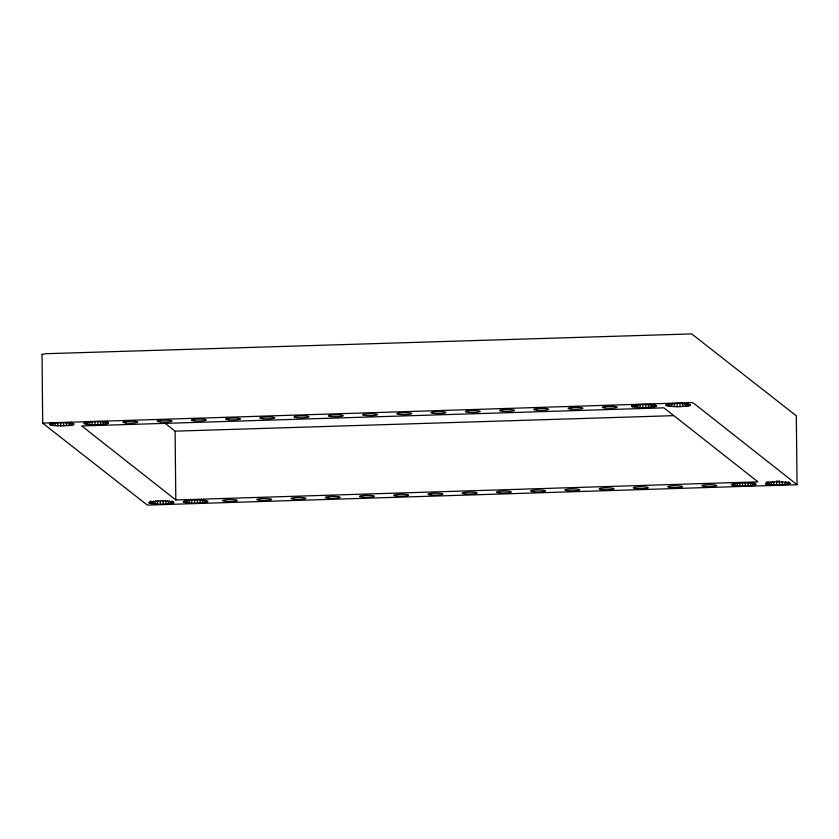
<?xml version="1.0" encoding="UTF-8"?>
<svg xmlns="http://www.w3.org/2000/svg" width="839" height="839" viewBox="0 0 839 839"><rect width="100%" height="100%" fill="white"/><g stroke="black" fill="none" stroke-linecap="round" stroke-linejoin="round"><path stroke-width="1.26" d="M60.618 425.908L69.731 425.457L73.496 424.754L74.147 423.915C66.218 422.09 57.335 422.038 49.511 424.261L52.238 425.415L60.618 425.908L60.89 422.573M94.859 424.838L106.196 424.073L108.388 422.856C100.47 421.031 91.577 420.968 83.753 423.202L86.48 424.345L94.859 424.838L95.132 421.503M150.726 501.009L149.185 503.054L160.197 504.281L160.469 500.946M194.438 503.211L205.775 502.435L207.978 501.229C200.049 499.394 191.156 499.341 183.332 501.575L186.059 502.718L194.438 503.211L194.711 499.876M633.298 404.524L631.746 406.569L642.758 407.796L643.031 404.461M677 406.737L686.113 406.286L689.878 405.573L690.539 404.744C682.61 402.919 673.727 402.867 665.893 405.09L668.631 406.233L677 406.737L677.272 403.391M742.337 486.169L753.684 485.393L755.876 484.176C747.948 482.352 739.065 482.299 731.23 484.523L733.968 485.676L742.337 486.169L742.62 482.834M767.119 481.827L765.577 483.883L776.589 485.099L776.945 480.653M57.451 425.845L58.489 422.52M91.703 424.775L92.73 421.461M157.04 504.218L158.068 500.893M191.282 503.148L192.32 499.824M639.601 407.733L640.639 404.408M673.843 406.663L674.881 403.349M739.18 486.106L740.218 482.782M773.432 485.036L774.46 481.722M54.598 425.677L56.318 422.395M88.84 424.607L90.57 421.325M154.177 504.05L155.907 500.768M188.429 502.981L190.149 499.698M636.749 407.565L638.469 404.283M670.99 406.496L672.71 403.223M736.327 485.938L738.047 482.656M770.569 484.869L772.3 481.586M52.238 425.415L54.147 422.73M86.48 424.345L88.389 421.671M151.817 503.788L153.736 501.103M186.059 502.718L187.978 500.034M634.378 407.303L636.298 404.618M668.631 406.233L670.539 403.559M733.968 485.676L735.876 482.991M768.209 484.606L770.118 481.932M41.96 354.383L46.155 353.701L691.703 333.912L796.316 415.819L797.05 484.711L147.297 505.088L42.684 423.181L42.055 354.478M42.674 423.087L691.598 402.605L693.413 403.035L797.05 484.711M50.529 425.069L52.039 423.328M84.781 424.01L87.036 421.398M150.118 503.442L151.618 501.701M184.36 502.383L185.859 500.642M632.679 406.967L634.179 405.227M666.921 405.898L668.421 404.157M732.258 485.33L734.513 482.719M766.51 484.271L768.755 481.659M49.606 424.681L51.231 422.992M149.185 503.054L150.81 501.365M183.426 501.984L185.052 500.296M631.746 406.569L633.372 404.88M665.988 405.51L667.624 403.821M765.577 483.883L767.203 482.194M149.09 502.634C156.914 500.411 165.807 500.464 173.725 502.288L171.534 503.505L160.197 504.281M631.652 406.16C639.475 403.926 648.369 403.978 656.297 405.814L654.095 407.02L642.758 407.796M765.483 483.463C773.306 481.229 782.189 481.292 790.118 483.117L787.926 484.334L776.589 485.099M164.874 423.118L175.089 431.162L673.518 415.662M175.812 499.96L757.963 481.848L663.911 407.838L81.761 425.95L175.812 499.96L175.089 431.162M754.209 482.593L755.876 484.176M106.731 421.262L108.388 422.856M788.534 481.89L790.212 483.537M654.714 404.587L656.392 406.223M106.815 421.629L108.483 423.276M172.152 501.061L173.82 502.708M787.894 482.247L789.468 483.946M687.519 403.024L689.878 405.573M752.856 482.467L755.226 485.015M654.063 404.943L655.637 406.642M205.744 500.359L207.317 502.058M106.165 421.986L107.738 423.685M171.502 501.428L173.075 503.117M71.137 422.206L73.496 424.754M785.87 481.701L787.926 484.334M751.629 482.771L753.684 485.393M686.292 403.339L688.347 405.961M652.05 404.398L654.095 407.02M203.73 499.813L205.775 502.435M169.488 500.883L171.534 503.505M104.141 421.44L106.196 424.073M69.899 422.51L71.955 425.132M784.413 482.509L785.703 484.659M749.531 482.498L751.461 485.718M684.194 403.056L686.113 406.286M649.952 404.125L651.872 407.355M201.633 499.541L203.552 502.771M167.381 500.6L169.31 503.83M102.043 421.168L103.973 424.398M67.802 422.237L69.731 425.457M781.675 481.617L782.934 484.911M747.434 482.687L748.692 485.97M682.097 403.244L683.355 406.537M647.855 404.314L649.113 407.597M199.535 499.729L200.794 503.012M165.293 500.789L166.552 504.082M99.946 421.356L101.204 424.639M65.704 422.426L66.963 425.709M779.148 480.621L779.83 485.057M745.074 482.803L745.588 486.127M679.737 403.36L680.251 406.684M645.495 404.429L645.999 407.754M197.175 499.845L197.679 503.169M162.934 500.904L163.437 504.229M97.586 421.472L98.1 424.796M63.345 422.541L63.858 425.866M126.007 422.992A7.436 0.954 -0.6 0 0 137.753 422.195A7.436 0.954 -0.6 0 0 127.318 421.325A7.436 0.954 -0.6 0 0 126.007 422.992M160.259 421.923A7.436 0.954 -0.6 0 0 172.005 421.126A7.436 0.954 -0.6 0 0 161.56 420.266A7.436 0.954 -0.6 0 0 160.259 421.923M194.501 420.863A7.436 0.954 -0.6 0 0 206.247 420.056A7.436 0.954 -0.6 0 0 195.802 419.196A7.436 0.954 -0.6 0 0 194.501 420.863M228.743 419.794A7.436 0.954 -0.6 0 0 240.489 418.997A7.436 0.954 -0.6 0 0 230.054 418.137A7.436 0.954 -0.6 0 0 228.743 419.794M262.985 418.734A7.436 0.954 -0.6 0 0 274.731 417.927A7.436 0.954 -0.6 0 0 264.295 417.067A7.436 0.954 -0.6 0 0 262.985 418.734M297.226 417.665A7.436 0.954 -0.6 0 0 308.972 416.868A7.436 0.954 -0.6 0 0 298.537 415.997A7.436 0.954 -0.6 0 0 297.226 417.665M331.478 416.595A7.436 0.954 -0.6 0 0 343.224 415.798A7.436 0.954 -0.6 0 0 332.779 414.938A7.436 0.954 -0.6 0 0 331.478 416.595M365.72 415.536A7.436 0.954 -0.6 0 0 377.466 414.739A7.436 0.954 -0.6 0 0 367.021 413.868A7.436 0.954 -0.6 0 0 365.72 415.536M399.962 414.466A7.436 0.954 -0.6 0 0 411.708 413.669A7.436 0.954 -0.6 0 0 401.273 412.809A7.436 0.954 -0.6 0 0 399.962 414.466M434.203 413.407A7.436 0.954 -0.6 0 0 445.949 412.599A7.436 0.954 -0.6 0 0 435.514 411.739A7.436 0.954 -0.6 0 0 434.203 413.407M468.445 412.337A7.436 0.954 -0.6 0 0 480.191 411.54A7.436 0.954 -0.6 0 0 469.756 410.68A7.436 0.954 -0.6 0 0 468.445 412.337M502.697 411.278A7.436 0.954 -0.6 0 0 514.443 410.47A7.436 0.954 -0.6 0 0 503.998 409.61A7.436 0.954 -0.6 0 0 502.697 411.278M536.939 410.208A7.436 0.954 -0.6 0 0 548.685 409.411A7.436 0.954 -0.6 0 0 538.239 408.541A7.436 0.954 -0.6 0 0 536.939 410.208M571.181 409.138A7.436 0.954 -0.6 0 0 582.927 408.341A7.436 0.954 -0.6 0 0 572.492 407.481A7.436 0.954 -0.6 0 0 571.181 409.138M605.422 408.079A7.436 0.954 -0.6 0 0 617.168 407.282A7.436 0.954 -0.6 0 0 606.733 406.412A7.436 0.954 -0.6 0 0 605.422 408.079M225.597 501.365A7.436 0.954 -0.6 0 0 237.343 500.558A7.436 0.954 -0.6 0 0 226.897 499.698A7.436 0.954 -0.6 0 0 225.597 501.365M259.838 500.296A7.436 0.954 -0.6 0 0 271.584 499.499A7.436 0.954 -0.6 0 0 261.139 498.639A7.436 0.954 -0.6 0 0 259.838 500.296M294.08 499.236A7.436 0.954 -0.6 0 0 305.826 498.429A7.436 0.954 -0.6 0 0 295.391 497.569A7.436 0.954 -0.6 0 0 294.08 499.236M328.322 498.167A7.436 0.954 -0.6 0 0 340.068 497.37A7.436 0.954 -0.6 0 0 329.633 496.499A7.436 0.954 -0.6 0 0 328.322 498.167M362.574 497.097A7.436 0.954 -0.6 0 0 374.32 496.3A7.436 0.954 -0.6 0 0 363.874 495.44A7.436 0.954 -0.6 0 0 362.574 497.097M396.816 496.038A7.436 0.954 -0.6 0 0 408.562 495.241A7.436 0.954 -0.6 0 0 398.116 494.37A7.436 0.954 -0.6 0 0 396.816 496.038M431.057 494.968A7.436 0.954 -0.6 0 0 442.803 494.171A7.436 0.954 -0.6 0 0 432.368 493.311A7.436 0.954 -0.6 0 0 431.057 494.968M465.299 493.909A7.436 0.954 -0.6 0 0 477.045 493.101A7.436 0.954 -0.6 0 0 466.61 492.241A7.436 0.954 -0.6 0 0 465.299 493.909M499.541 492.839A7.436 0.954 -0.6 0 0 511.287 492.042A7.436 0.954 -0.6 0 0 500.852 491.182A7.436 0.954 -0.6 0 0 499.541 492.839M533.793 491.78A7.436 0.954 -0.6 0 0 545.539 490.972A7.436 0.954 -0.6 0 0 535.093 490.112A7.436 0.954 -0.6 0 0 533.793 491.78M568.034 490.71A7.436 0.954 -0.6 0 0 579.78 489.913A7.436 0.954 -0.6 0 0 569.335 489.043A7.436 0.954 -0.6 0 0 568.034 490.71M602.276 489.64A7.436 0.954 -0.6 0 0 614.022 488.843A7.436 0.954 -0.6 0 0 603.587 487.983A7.436 0.954 -0.6 0 0 602.276 489.64M636.518 488.581A7.436 0.954 -0.6 0 0 648.264 487.784A7.436 0.954 -0.6 0 0 637.829 486.914A7.436 0.954 -0.6 0 0 636.518 488.581M670.76 487.511A7.436 0.954 -0.6 0 0 682.506 486.714A7.436 0.954 -0.6 0 0 672.07 485.854A7.436 0.954 -0.6 0 0 670.76 487.511M705.012 486.452A7.436 0.954 -0.6 0 0 716.758 485.645A7.436 0.954 -0.6 0 0 706.312 484.785A7.436 0.954 -0.6 0 0 705.012 486.452"/></g></svg>
